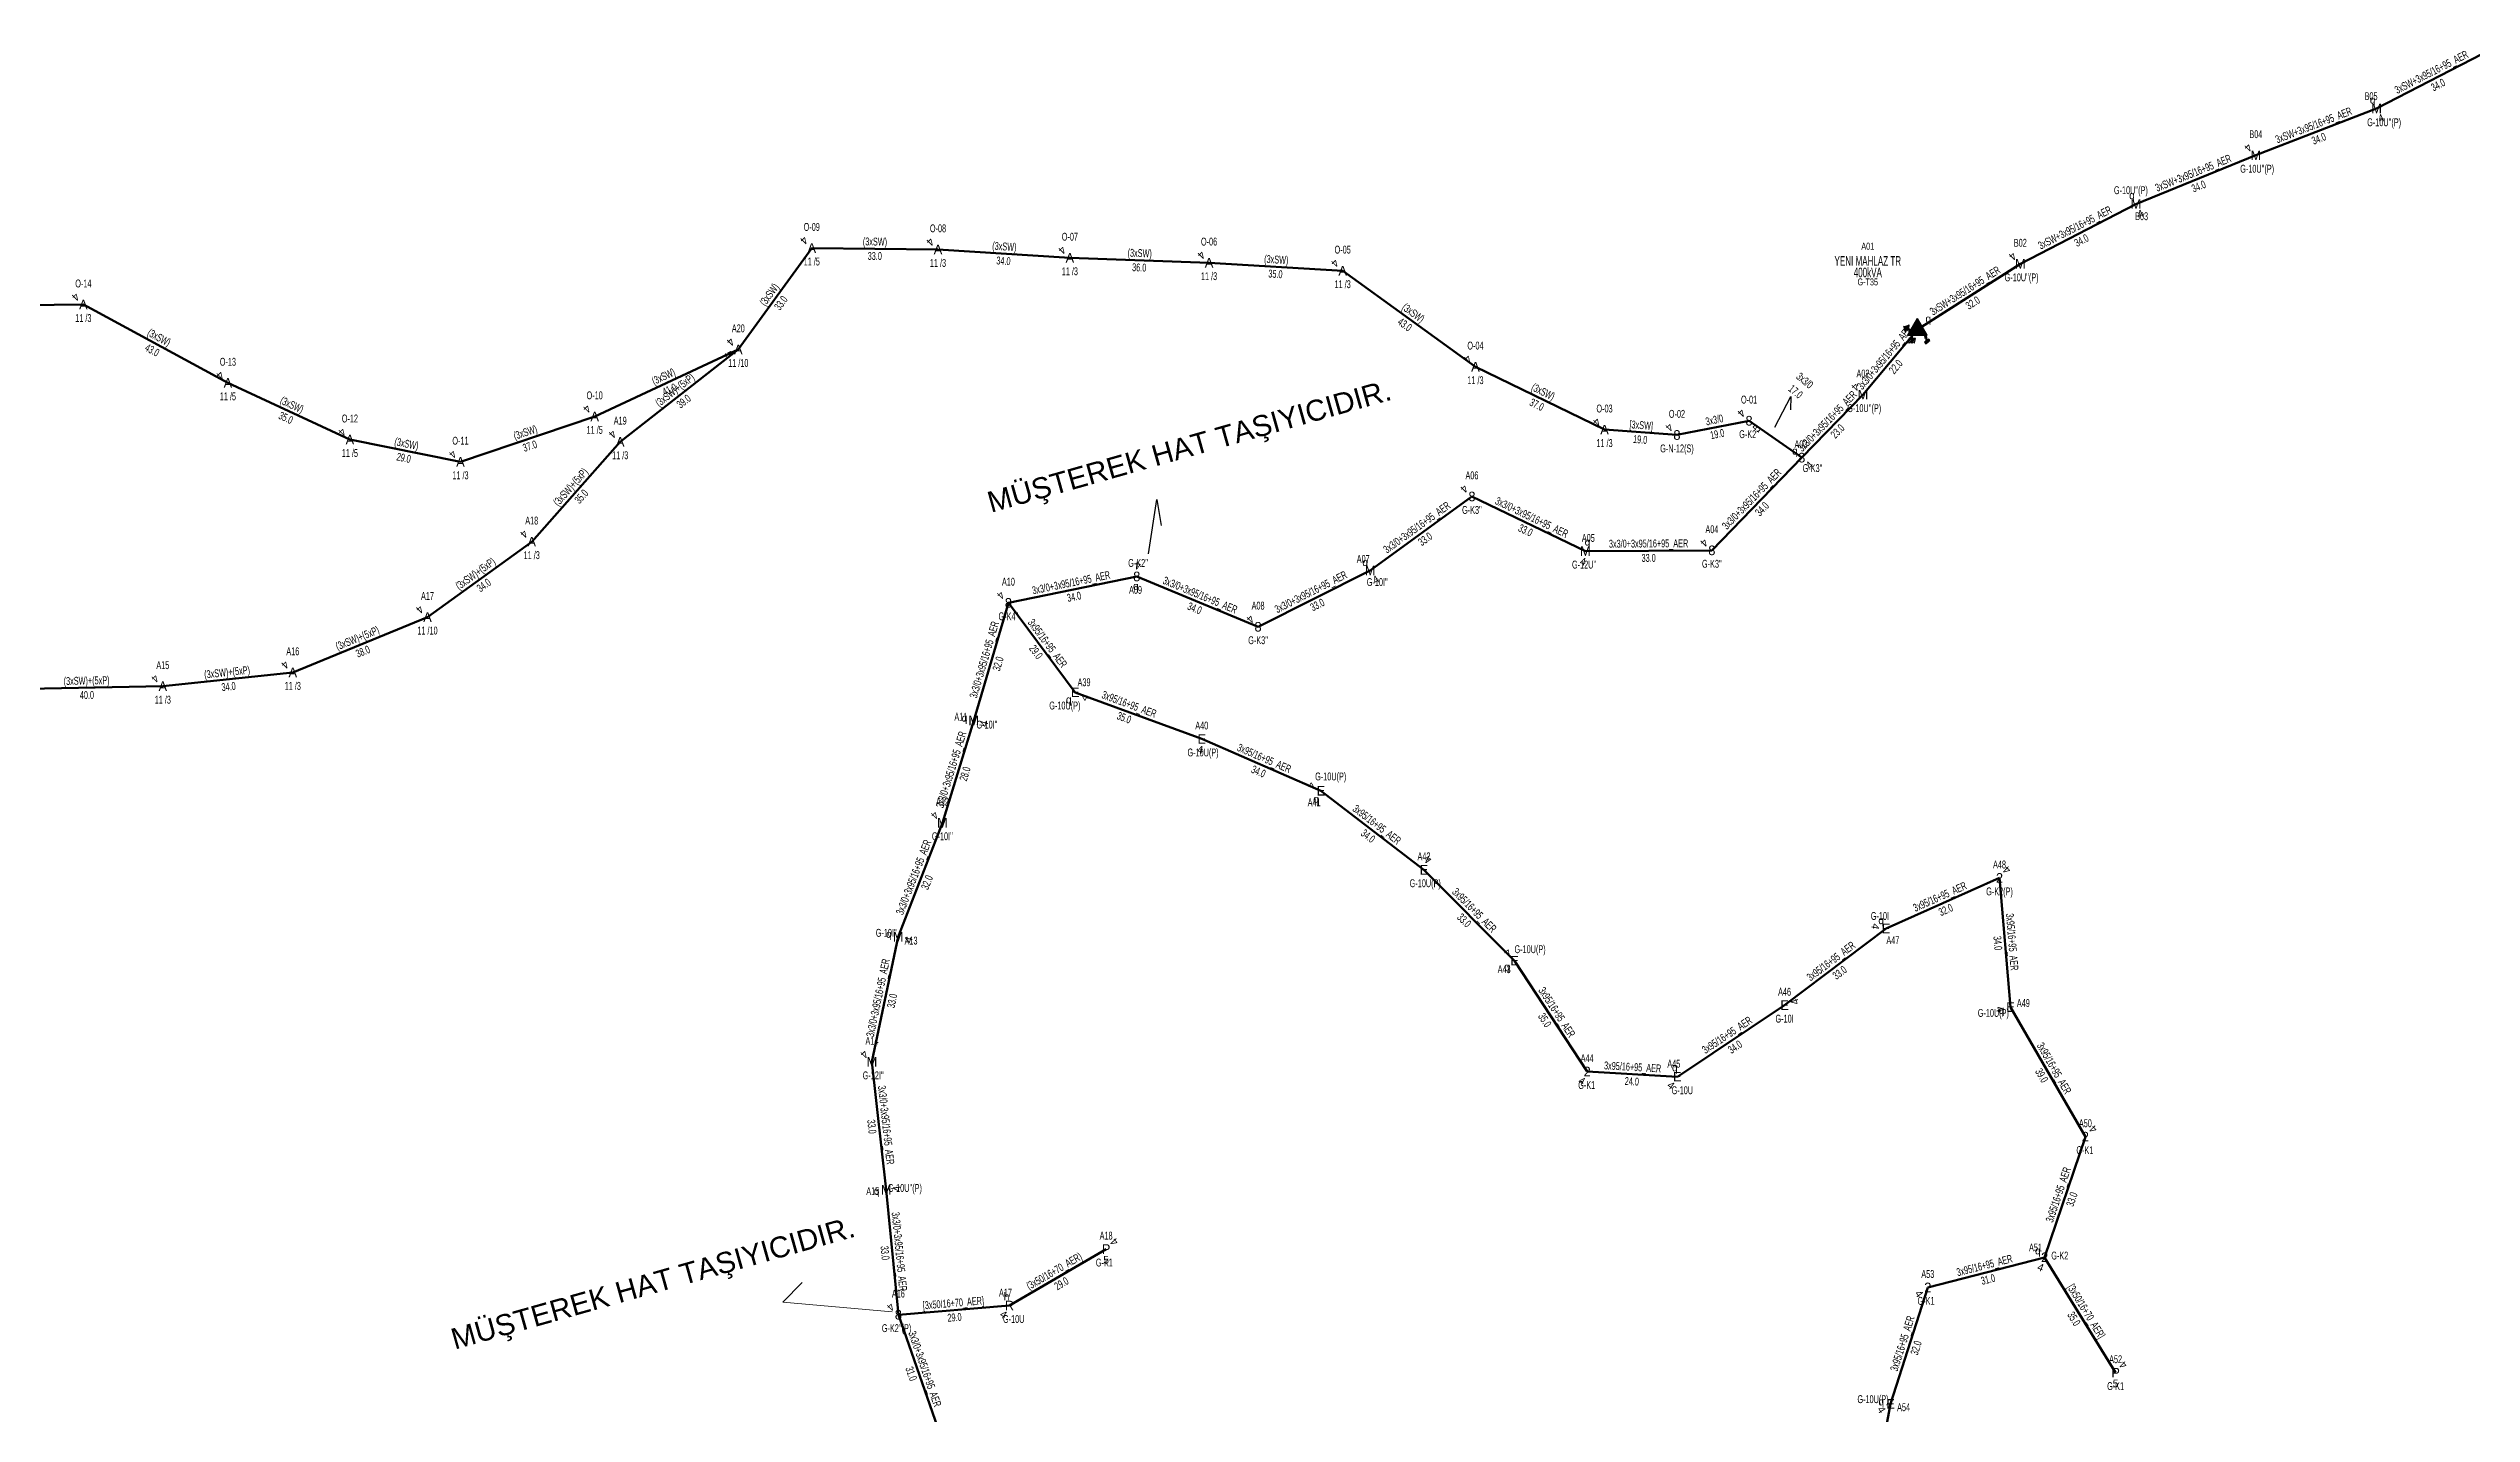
# Model space of a CAD drawing. Header units: millimetres. Extents: x 533588 to 538589, y 4082985 to 4086946.
# Drawn here: x 536682 to 537313, y 4085410 to 4085765 of the extents above; entities that cross this region are included whole.
import ezdxf
from ezdxf.enums import TextEntityAlignment as Align

# ---------------------------------------------------------------- set-up
doc = ezdxf.new("R2010")
doc.units = ezdxf.units.MM
for name, color, linetype, lineweight in [('DIREK_AG_MEVCUT', 120, 'Continuous', 25), ('DIREK_AG_YENI', 108, 'Continuous', 25), ('DIREK_ENH_MEVCUT', 6, 'Continuous', 25), ('DIREK_ENH_YENI', 6, 'Continuous', 25), ('DIREK_OG_MEVCUT', 16, 'Continuous', 25), ('DIREK_OG_YENI', 10, 'Continuous', 25), ('HAT_AG_HAVAI_BYSK', 3, 'Continuous', 50), ('HAT_AG_HAVAI_MEVCUT', 126, 'Continuous', 50), ('HAT_AG_HAVAI_YENI', 3, 'Continuous', 50), ('HAT_OG_HAVAI_BYSK', 1, 'Continuous', 70), ('HAT_OG_HAVAI_MEVCUT', 48, 'Continuous', 70), ('HAT_OG_HAVAI_YENI', 1, 'Continuous', 70), ('KULLANICI', 1, 'Continuous', 25), ('TRAFO_TADILAT_BYSK', 5, 'Continuous', 30), ('TRAFO_YENI', 5, 'Continuous', 30)]:
    doc.layers.add(name, color=color, linetype=linetype, lineweight=lineweight)
doc.styles.add('Direk', font='B_CAD')
doc.styles.get("Standard").update_dxf_attribs({"font": 'Arial'})

# ---------------------------------------------------------------- blocks, each defined once
blk = doc.blocks.new('YENI_DIREK')
h = blk.add_hatch(color=32)
h.paths.add_polyline_path([(-3.28, -0.5), (-3.07, -0.63), (-2.64, 0.1), (-1.87, -0.35), (-1.77, -0.17), (-2.54, 0.28), (-2.11, 1.01), (-2.33, 1.14)])
h.paths.add_polyline_path([(-3.42, -0.17), (-3.29, -0.25), (-2.57, 0.98), (-2.7, 1.06)])
h.paths.add_polyline_path([(-3.5, 0.29), (-3.37, 0.22), (-3.01, 0.82), (-3.14, 0.9)])
h.paths.add_polyline_path([(-3.41, 0.73), (-3.54, 0.81), (-3.62, 0.68), (-3.49, 0.61)])
h.paths.add_polyline_path([(-1.26, -1.44), (-1.46, -1.44), (-1.47, -2.34), (-2.22, -2.34), (-2.48, -3.47), (-2.38, -3.47), (-2.17, -2.54), (-1.87, -2.54), (-2.08, -3.47), (-1.98, -3.47), (-1.77, -2.54), (-1.47, -2.54), (-1.68, -3.48), (-1.58, -3.48), (-1.37, -2.54), (-1.07, -2.54), (-1.28, -3.48), (-1.18, -3.48), (-0.97, -2.54), (-0.67, -2.55), (-0.88, -3.48), (-0.78, -3.48), (-0.52, -2.35), (-1.27, -2.34)])
at = {"layer": 'TRAFO_YENI'}
for points in [[(2.31, -1.57), (2.08, -1.92), (2.04, -1.44), (1.9, -1.44), (1.98, -2.32), (2.21, -1.96), (2.27, -2.67), (2.06, -2.67), (2.36, -2.87), (2.36, -2.86), (2.6, -2.49), (2.41, -2.63)], [(2.31, -1.57), (2.08, -1.92), (2.04, -1.44), (1.9, -1.44), (1.98, -2.32), (2.21, -1.96), (2.27, -2.67), (2.06, -2.67), (2.36, -2.87), (1.94, -3.19), (2.16, -3.79), (2.22, -3.74), (2.04, -3.26), (2.22, -3.13), (2.4, -3.6), (2.46, -3.56), (2.28, -3.08), (2.46, -2.94), (2.64, -3.42), (2.69, -3.38), (2.51, -2.9), (2.69, -2.76), (2.87, -3.24), (2.93, -3.2), (2.75, -2.72), (2.93, -2.58), (3.11, -3.06), (3.17, -3.01), (2.95, -2.42), (2.36, -2.86), (2.6, -2.49), (2.41, -2.63)], [(2.93, -2.58), (3.11, -3.06), (3.17, -3.01), (2.95, -2.42), (2.36, -2.86), (2.6, -2.49), (2.41, -2.63), (2.31, -1.57), (2.08, -1.92), (2.04, -1.44), (1.9, -1.44), (1.98, -2.32), (2.21, -1.96), (2.27, -2.67), (2.06, -2.67), (2.36, -2.87), (1.94, -3.19), (2.16, -3.79), (2.22, -3.74), (2.04, -3.26), (2.22, -3.13), (2.4, -3.6), (2.46, -3.56), (2.28, -3.08), (2.46, -2.94), (2.64, -3.42), (2.69, -3.38), (2.51, -2.9), (2.69, -2.76), (2.87, -3.24), (2.93, -3.2), (2.75, -2.72)]]:
    blk.add_hatch(color=32, dxfattribs=at).paths.add_polyline_path(points)
at = {"layer": 'TRAFO_TADILAT_BYSK', "color": 32, "flags": 128}
for points in [[(-3.49, 0.61), (-3.41, 0.73), (-3.54, 0.81), (-3.62, 0.68), (-3.49, 0.61)], [(-3.37, 0.22), (-3.01, 0.82), (-3.14, 0.9), (-3.5, 0.29), (-3.37, 0.22)], [(-3.29, -0.25), (-2.57, 0.98), (-2.7, 1.06), (-3.42, -0.17), (-3.29, -0.25)], [(-1.77, -0.17), (-2.54, 0.28), (-2.11, 1.01), (-2.33, 1.14), (-3.28, -0.5), (-3.07, -0.63), (-2.64, 0.1), (-1.87, -0.35), (-1.77, -0.17)], [(-1.26, -1.44), (-1.46, -1.44), (-1.47, -2.34), (-2.22, -2.34), (-2.48, -3.47), (-2.38, -3.47), (-2.17, -2.54), (-1.87, -2.54), (-2.08, -3.47), (-1.98, -3.47), (-1.77, -2.54), (-1.47, -2.54), (-1.68, -3.48), (-1.58, -3.48), (-1.37, -2.54), (-1.07, -2.54), (-1.28, -3.48), (-1.18, -3.48), (-0.97, -2.54), (-0.67, -2.55), (-0.88, -3.48), (-0.78, -3.48), (-0.52, -2.35), (-1.27, -2.34), (-1.26, -1.44)]]:
    blk.add_lwpolyline(points, dxfattribs=at)
at = {"layer": 'TRAFO_YENI', "linetype": 'Continuous'}
for p, q in [((-2.5, -1.44), (0, 2.89)), ((2.5, -1.44), (0, 2.89)), ((-2.5, -1.44), (2.5, -1.44))]:
    blk.add_line(p, q, dxfattribs=at)
at = {"layer": 'TRAFO_YENI', "color": 32, "flags": 128}
blk.add_lwpolyline([(1.9, -1.44), (2.04, -1.44), (2.08, -1.92), (2.31, -1.57), (2.41, -2.63), (2.6, -2.49), (2.36, -2.86), (2.95, -2.42), (3.17, -3.01), (3.11, -3.06), (2.93, -2.58), (2.75, -2.72), (2.93, -3.2), (2.87, -3.24), (2.69, -2.76), (2.51, -2.9), (2.69, -3.38), (2.64, -3.42), (2.46, -2.94), (2.28, -3.08), (2.46, -3.56), (2.4, -3.6), (2.22, -3.13), (2.04, -3.26), (2.22, -3.74), (2.16, -3.79), (1.94, -3.19), (2.36, -2.87), (2.06, -2.67), (2.27, -2.67), (2.21, -1.96), (1.98, -2.32), (1.9, -1.44)], dxfattribs=at)
at = {"layer": 'TRAFO_YENI', "linetype": 'Continuous'}
for points in [[(-2.5, -1.44), (0, -1.44), (0, 2.89)], [(0, -1.44), (0, 2.89), (2.5, -1.44)]]:
    blk.add_solid(points, dxfattribs=at)

msp = doc.modelspace()

# ---------------------------------------------------------------- linework, layer by layer
at = {"layer": 'HAT_AG_HAVAI_BYSK'}
for p, q in [((537202.082, 4085450.378), (537220.554, 4085420.358)), ((536903.577, 4085435.445), (536932.516, 4085437.826))]:
    msp.add_line(p, q, dxfattribs=at)
at = {"layer": 'HAT_AG_HAVAI_MEVCUT'}
msp.add_line((536932.516, 4085437.826), (536957.678, 4085452.531), dxfattribs=at)
at = {"layer": 'HAT_AG_HAVAI_YENI'}
for p, q in [((536932.235, 4085620.748), (536949.618, 4085597.451)), ((536949.618, 4085597.451), (536982.583, 4085585.306)), ((537013.634, 4085571.836), (536982.583, 4085585.306)), ((537040.451, 4085551.258), (537013.634, 4085571.836)), ((537064.052, 4085527.596), (537040.451, 4085551.258)), ((537160.78, 4085535.96), (537190.328, 4085549.135)), ((537193.195, 4085515.523), (537190.328, 4085549.135)), ((537134.351, 4085516.009), (537160.78, 4085535.96)), ((537082.945, 4085498.728), (537064.052, 4085527.596)), ((537134.351, 4085516.009), (537106.435, 4085497.4)), ((537212.683, 4085481.784), (537193.195, 4085515.523)), ((537106.435, 4085497.4), (537082.945, 4085498.728)), ((537202.082, 4085450.378), (537212.683, 4085481.784)), ((537171.655, 4085442.55), (537202.082, 4085450.378)), ((537161.953, 4085412.216), (537171.655, 4085442.55)), ((537155.901, 4085380.026), (537161.953, 4085412.216))]:
    msp.add_line(p, q, dxfattribs=at)
at = {"layer": 'HAT_OG_HAVAI_BYSK'}
msp.add_line((537087.466617, 4085665.832924), (537106.329, 4085664.444), dxfattribs=at)
at = {"layer": 'HAT_OG_HAVAI_MEVCUT'}
for p, q in [((536881.026441, 4085713.100816), (536861.897344, 4085686.701792)), ((536913.897815, 4085712.736335), (536881.026441, 4085713.100816)), ((536948.238841, 4085710.555953), (536913.897815, 4085712.736335)), ((536984.487702, 4085709.284063), (536948.238841, 4085710.555953)), ((537019.282974, 4085707.194529), (536984.487702, 4085709.284063)), ((537053.856589, 4085682.213843), (537019.282974, 4085707.194529)), ((536691.34379, 4085698.382781), (536653.459962, 4085698.016861)), ((536728.981558, 4085677.99824), (536691.34379, 4085698.382781)), ((536861.897344, 4085686.701792), (536824.496213, 4085669.267911)), ((536831.144432, 4085662.667846), (536861.897344, 4085686.701792)), ((537087.466617, 4085665.832924), (537053.856589, 4085682.213843)), ((536760.751549, 4085663.235233), (536728.981558, 4085677.99824)), ((536789.541137, 4085657.447388), (536760.751549, 4085663.235233)), ((536824.496213, 4085669.267911), (536789.541137, 4085657.447388)), ((536808.102216, 4085636.668383), (536831.144432, 4085662.667846)), ((536780.954965, 4085617.031743), (536808.102216, 4085636.668383)), ((536745.883838, 4085602.632772), (536780.954965, 4085617.031743)), ((536712.03144, 4085599.033456), (536745.883838, 4085602.632772)), ((536672.428202, 4085598.236521), (536712.03144, 4085599.033456))]:
    msp.add_line(p, q, dxfattribs=at)
at = {"layer": 'HAT_OG_HAVAI_YENI'}
for p, q in [((537288.52, 4085749.451), (537318.788, 4085765.053)), ((537257.082, 4085737.246), (537288.52, 4085749.451)), ((537225.863, 4085724.567), (537257.082, 4085737.246)), ((537195.749, 4085708.97), (537225.863, 4085724.567)), ((537195.749, 4085708.97), (537168.954, 4085691.89)), ((537154.763, 4085674.935), (537168.954, 4085691.89)), ((537138.823, 4085658.549), (537154.763, 4085674.935)), ((537125.112882, 4085668.156233), (537106.329, 4085664.444)), ((537138.823, 4085658.549), (537125.112882, 4085668.156233)), ((537138.823, 4085658.549), (537115.424, 4085634.414)), ((537052.944, 4085648.439), (537026.445, 4085629.189)), ((537082.484, 4085634.229), (537052.944, 4085648.439)), ((537115.424, 4085634.414), (537082.484, 4085634.229)), ((536965.662, 4085627.613), (536932.235, 4085620.748)), ((536997.251, 4085614.521), (536965.662, 4085627.613)), ((537026.445, 4085629.189), (536997.251, 4085614.521)), ((536932.235, 4085620.748), (536923.205, 4085590.086)), ((536923.205, 4085590.086), (536915.045, 4085563.492)), ((536915.045, 4085563.492), (536903.524, 4085533.832)), ((536903.524, 4085533.832), (536896.688, 4085501.247)), ((536896.688, 4085501.247), (536900.391, 4085467.967)), ((536900.391, 4085467.967), (536903.577, 4085435.445)), ((536903.577, 4085435.445), (536913.871, 4085405.973))]:
    msp.add_line(p, q, dxfattribs=at)
at = {"layer": 'KULLANICI'}
for p, q in [((537131.796552, 4085666.506041), (537136.01583, 4085674.431441)), ((537136.01583, 4085674.431441), (537135.901795, 4085671.010405)), ((536968.74685, 4085633.511148), (536970.896401, 4085647.668536)), ((536970.896401, 4085647.668536), (536972.008238, 4085640.849271))]:
    msp.add_line(p, q, dxfattribs=at)
at = {"layer": 'KULLANICI', "linetype": 'Continuous', "lineweight": 20}
for p, q in [((536873.454374, 4085438.665157), (536878.500961, 4085443.855932)), ((536902.003639, 4085436.213957), (536873.454374, 4085438.665157))]:
    msp.add_line(p, q, dxfattribs=at)

# ---------------------------------------------------------------- block references
at = {"layer": 'TRAFO_YENI'}
msp.add_blockref('YENI_DIREK', (537168.954, 4085691.89), dxfattribs=at)

# ---------------------------------------------------------------- texts
at = {"layer": 'DIREK_AG_MEVCUT', "width": 0.53}
for s, p in [('A18', (536957.678, 4085456.031)), ('G-K1', (536957.214029, 4085449.031)), ('A17', (536931.463328, 4085441.163946)), ('G-10U', (536933.622859, 4085434.316234)), ('A52', (537220.554, 4085423.858)), ('G-K1', (537220.554, 4085416.858))]:
    msp.add_text(s, height=2.05, dxfattribs=at).set_placement(p, align=Align.MIDDLE_CENTER)
at = {"layer": 'DIREK_AG_MEVCUT', "color": 32, "style": 'Direk'}
for s, rotation, p in [('4', 491.224358, (536959.783977, 4085454.376226)), ('5', 360.000003, (536957.678, 4085449.731)), ('4', 326.103486, (536930.954455, 4085435.501871)), ('4', 495.000001, (537222.533899, 4085422.337899)), ('5', 360.000003, (537220.554, 4085417.558))]:
    msp.add_text(s, height=2, rotation=rotation, dxfattribs=at).set_placement(p, align=Align.MIDDLE_CENTER)
at = {"layer": 'DIREK_AG_MEVCUT', "style": 'Direk'}
for s, p in [('P', (536957.678, 4085452.531)), ('R', (536932.516, 4085437.826)), ('P', (537220.554, 4085420.358))]:
    msp.add_text(s, height=2.5, dxfattribs=at).set_placement(p, align=Align.MIDDLE_CENTER)
at = {"layer": 'DIREK_AG_MEVCUT', "color": 40, "style": 'Direk'}
msp.add_text('h', height=2, dxfattribs=at).set_placement((536931.764109, 4085440.210253), align=Align.MIDDLE_CENTER)
at = {"layer": 'DIREK_AG_YENI', "width": 0.53}
for s, p in [('A39', (536951.932906, 4085600.076111)), ('G-10U(P)', (536946.932459, 4085594.023191)), ('A40', (536982.583, 4085588.806)), ('G-10U(P)', (536982.92021, 4085581.806)), ('G-10U(P)', (537016.162533, 4085575.559736)), ('A41', (537011.858894, 4085568.819545)), ('A42', (537040.451, 4085554.758)), ('A48', (537190.328, 4085552.635)), ('G-10U(P)', (537040.78821, 4085547.758)), ('G-K2(P)', (537190.328, 4085545.635)), ('G-10I', (537159.183665, 4085539.237244)), ('G-10U(P)', (537068.082253, 4085530.593408)), ('A47', (537162.558501, 4085532.945546)), ('A43', (537061.334453, 4085525.39034)), ('A46', (537134.351, 4085519.509)), ('G-10I', (537134.351, 4085512.509)), ('G-10U(P)', (537188.720453, 4085514.011089)), ('A49', (537196.534049, 4085516.572168)), ('A44', (537082.945, 4085502.228)), ('A45', (537105.515766, 4085500.77713)), ('G-K1', (537082.818239, 4085495.228)), ('G-10U', (537107.732863, 4085493.870703)), ('A50', (537212.683, 4085485.284)), ('G-K1', (537212.556239, 4085478.284)), ('A51', (537199.700022, 4085452.942406)), ('G-K2', (537206.025717, 4085450.840105)), ('A53', (537171.655, 4085446.05)), ('G-K1', (537171.191029, 4085439.05)), ('G-10U(P)', (537157.376178, 4085413.45868)), ('A54', (537165.346184, 4085411.357918))]:
    msp.add_text(s, height=2.05, dxfattribs=at).set_placement(p, align=Align.MIDDLE_CENTER)
at = {"layer": 'DIREK_AG_YENI', "color": 4, "style": 'Direk'}
for p in [(536947.964495, 4085595.575921), (537012.366067, 4085569.681389), (537159.509642, 4085538.113181), (537062.110895, 4085526.020528), (537190.809965, 4085514.773594), (537105.778404, 4085499.812236), (537200.314233, 4085452.145767), (537159.529297, 4085412.828916)]:
    msp.add_text('q', height=2, dxfattribs=at).set_placement(p, align=Align.MIDDLE_CENTER)
at = {"layer": 'DIREK_AG_YENI', "style": 'Direk'}
for s, p in [('E', (536949.618, 4085597.451)), ('E', (536982.583, 4085585.306)), ('E', (537013.634, 4085571.836)), ('E', (537040.451, 4085551.258)), ('2', (537190.328, 4085549.135)), ('E', (537160.78, 4085535.96)), ('E', (537064.052, 4085527.596)), ('E', (537134.351, 4085516.009)), ('E', (537193.195, 4085515.523)), ('2', (537082.945, 4085498.728)), ('E', (537106.435, 4085497.4)), ('2', (537212.683, 4085481.784)), ('2', (537202.082, 4085450.378)), ('2', (537171.655, 4085442.55)), ('E', (537161.953, 4085412.216))]:
    msp.add_text(s, height=2.5, dxfattribs=at).set_placement(p, align=Align.MIDDLE_CENTER)
at = {"layer": 'DIREK_AG_YENI', "color": 32, "style": 'Direk'}
for rotation, p in [(420.849189, (536952.063354, 4085596.087092)), (352.639385, (536982.224281, 4085582.529074)), (241.18548, (537011.180683, 4085573.185532)), (517.463027, (537041.524183, 4085553.844171)), (497.437678, (537192.221897, 4085551.197318)), (258.794519, (537158.033378, 4085536.504119)), (220.782618, (537062.223065, 4085529.716141)), (468.524405, (537137.005928, 4085516.898584)), (281.159344, (537190.44794, 4085514.981093)), (330.564505, (537081.568959, 4085496.289453)), (323.477366, (537104.768607, 4085495.149859)), (493.9629, (537214.69841, 4085483.727739)), (338.016317, (537201.033841, 4085447.781587)), (306.131846, (537169.393546, 4085440.898993)), (302.580265, (537159.593614, 4085410.708254))]:
    msp.add_text('4', height=2, rotation=rotation, dxfattribs=at).set_placement(p, align=Align.MIDDLE_CENTER)
at = {"layer": 'DIREK_ENH_MEVCUT', "color": 32, "style": 'Direk'}
for s, rotation, p in [('4', 225.000001, (536879.046542, 4085715.080715)), ('4', 225.000001, (536911.917916, 4085714.716234)), ('4', 225.000001, (536946.258942, 4085712.535851)), ('4', 225.000001, (536982.507802, 4085711.263962)), ('4', 225.000001, (537017.303075, 4085709.174428)), ('4', 225.000001, (536689.363891, 4085700.36268)), ('4', 225.000001, (536859.917445, 4085688.681691)), ('5', 297.036198, (536859.403329, 4085685.429043)), ('4', 225.000001, (537051.87669, 4085684.193742)), ('4', 225.000001, (536727.001659, 4085679.978139)), ('4', 225.000001, (536822.516314, 4085671.24781)), ('4', 225.000001, (536758.77165, 4085665.215132)), ('4', 225.000001, (537085.486718, 4085667.812823)), ('4', 225.000001, (536787.561238, 4085659.427287))]:
    msp.add_text(s, height=2, rotation=rotation, dxfattribs=at).set_placement(p, align=Align.MIDDLE_CENTER)
at = {"layer": 'DIREK_ENH_MEVCUT', "width": 0.53}
for s, p in [('O-09', (536881.026441, 4085718.600816)), ('O-08', (536913.897815, 4085718.236335)), ('O-07', (536948.238841, 4085716.055953)), ('O-06', (536984.487702, 4085714.784063)), ('O-05', (537019.282974, 4085712.694529)), ('11 /5', (536881.026441, 4085709.600816)), ('11 /3', (536913.897815, 4085709.236335)), ('11 /3', (536948.238841, 4085707.055953)), ('O-14', (536691.34379, 4085703.882781)), ('11 /3', (536984.487702, 4085705.784063)), ('11 /3', (537019.282974, 4085703.694529)), ('11 /3', (536691.34379, 4085694.882781)), ('A20', (536861.897344, 4085692.201792)), ('O-04', (537053.856589, 4085687.713843)), ('O-13', (536728.981558, 4085683.49824)), ('11 /10', (536861.897344, 4085683.201792)), ('11 /5', (536728.981558, 4085674.49824)), ('O-10', (536824.496213, 4085674.767911)), ('11 /3', (537053.856589, 4085678.713843)), ('O-12', (536760.751549, 4085668.735233)), ('O-03', (537087.466617, 4085671.332924)), ('O-11', (536789.541137, 4085662.947388)), ('11 /5', (536824.496213, 4085665.767911)), ('11 /3', (537087.466617, 4085662.332924)), ('11 /5', (536760.751549, 4085659.735233)), ('11 /3', (536789.541137, 4085653.947388))]:
    msp.add_text(s, height=2.05, dxfattribs=at).set_placement(p, align=Align.MIDDLE_CENTER)
at = {"layer": 'DIREK_ENH_MEVCUT', "style": 'Direk'}
for p in [(536881.026441, 4085713.100816), (536913.897815, 4085712.736335), (536948.238841, 4085710.555953), (536984.487702, 4085709.284063), (537019.282974, 4085707.194529), (536691.34379, 4085698.382781), (536861.897344, 4085686.701792), (537053.856589, 4085682.213843), (536728.981558, 4085677.99824), (536824.496213, 4085669.267911), (536760.751549, 4085663.235233), (537087.466617, 4085665.832924), (536789.541137, 4085657.447388)]:
    msp.add_text('A', height=2.5, dxfattribs=at).set_placement(p, align=Align.MIDDLE_CENTER)
at = {"layer": 'DIREK_ENH_YENI', "width": 0.53}
for s, p in [('O-02', (537106.329, 4085669.944)), ('G-N-12(S)', (537106.329, 4085660.944))]:
    msp.add_text(s, height=2.05, dxfattribs=at).set_placement(p, align=Align.MIDDLE_CENTER)
at = {"layer": 'DIREK_ENH_YENI', "color": 32, "style": 'Direk'}
msp.add_text('4', height=2, rotation=225.000001, dxfattribs=at).set_placement((537104.349101, 4085666.423899), align=Align.MIDDLE_CENTER)
at = {"layer": 'DIREK_ENH_YENI', "style": 'Direk'}
msp.add_text('8', height=2.5, dxfattribs=at).set_placement((537106.329, 4085664.444), align=Align.MIDDLE_CENTER)
at = {"layer": 'DIREK_OG_MEVCUT', "color": 32, "style": 'Direk'}
for p in [(536829.164533, 4085664.647745), (536806.122317, 4085638.648282), (536778.975066, 4085619.011641), (536710.051541, 4085601.013355), (536743.903939, 4085604.612671)]:
    msp.add_text('4', height=2, rotation=225.000001, dxfattribs=at).set_placement(p, align=Align.MIDDLE_CENTER)
at = {"layer": 'DIREK_OG_MEVCUT', "width": 0.53}
for s, p in [('A19', (536831.144432, 4085668.167846)), ('11 /3', (536831.144432, 4085659.167846)), ('A18', (536808.102216, 4085642.168383)), ('11 /3', (536808.102216, 4085633.168383)), ('A17', (536780.954965, 4085622.531743)), ('11 /10', (536780.954965, 4085613.531743)), ('A16', (536745.883838, 4085608.132772)), ('A15', (536712.03144, 4085604.533456)), ('11 /3', (536745.883838, 4085599.132772)), ('11 /3', (536712.03144, 4085595.533456))]:
    msp.add_text(s, height=2.05, dxfattribs=at).set_placement(p, align=Align.MIDDLE_CENTER)
at = {"layer": 'DIREK_OG_MEVCUT', "style": 'Direk'}
for p in [(536831.144432, 4085662.667846), (536808.102216, 4085636.668383), (536780.954965, 4085617.031743), (536712.03144, 4085599.033456), (536745.883838, 4085602.632772)]:
    msp.add_text('A', height=2.5, dxfattribs=at).set_placement(p, align=Align.MIDDLE_CENTER)
at = {"layer": 'DIREK_OG_YENI', "width": 0.53}
for s, p in [('B05', (537287.082827, 4085752.642322)), ("G-10U''(P)", (537290.481437, 4085745.844313)), ('B04', (537257.082, 4085742.746)), ("G-10U''(P)", (537257.41921, 4085733.746)), ("G-10U''(P)", (537224.541022, 4085728.167402)), ('B03', (537227.327857, 4085721.388291)), ('B02', (537195.749, 4085714.47)), ("G-10U''(P)", (537196.08621, 4085705.47)), ('A02', (537154.763, 4085680.435)), ('O-01', (537125.112882, 4085673.656233)), ("G-10U''(P)", (537155.10021, 4085671.435)), ("G-K2''", (537125.112882, 4085664.656233)), ('A03', (537138.628876, 4085662.043612)), ("G-K3''", (537141.636014, 4085655.817164)), ('A06', (537052.944, 4085653.939)), ("G-K3''", (537052.944, 4085644.939)), ('A05', (537083.252539, 4085637.643579)), ('A04', (537115.424, 4085639.914)), ("G-K2''", (536965.999221, 4085631.145145)), ('A07', (537024.624379, 4085632.178204)), ("G-12U''", (537082.1548, 4085630.704983)), ("G-K3''", (537115.424, 4085630.914)), ('A10', (536932.235, 4085626.248)), ('A09', (536965.329361, 4085624.128843)), ("G-10I''", (537028.290446, 4085626.159038)), ('A08', (536997.251, 4085620.021)), ("G-K4''", (536932.235, 4085617.248)), ("G-K3''", (536997.251, 4085611.021)), ('A11', (536919.853218, 4085591.093748)), ("G-10I''", (536926.640921, 4085589.052954)), ('A12', (536915.045, 4085568.992)), ("G-10I''", (536915.045, 4085559.992)), ("G-10I''", (536900.421689, 4085534.853309)), ('A13', (536906.87921, 4085532.835726)), ('A14', (536896.688, 4085506.747)), ("G-12I''", (536897.02521, 4085497.747)), ('A15', (536896.909991, 4085467.602886)), ("G-10U''(P)", (536905.306607, 4085468.445901)), ('A16', (536903.577, 4085440.945)), ("G-K2''(P)", (536903.113029, 4085431.945))]:
    msp.add_text(s, height=2.05, dxfattribs=at).set_placement(p, align=Align.MIDDLE_CENTER)
at = {"layer": 'DIREK_OG_YENI', "color": 4, "style": 'Direk'}
for p in [(537287.493448, 4085751.730516), (537224.816673, 4085726.837507), (537137.055233, 4085660.316767), (537025.144556, 4085631.324145), (537083.032956, 4085636.667985), (536965.4244, 4085625.124316), (536920.81087, 4085590.80582), (536901.127421, 4085534.543625), (536897.904565, 4085467.706919)]:
    msp.add_text('q', height=2, dxfattribs=at).set_placement(p, align=Align.MIDDLE_CENTER)
at = {"layer": 'DIREK_OG_YENI', "style": 'Direk'}
for s, p in [('M', (537288.52, 4085749.451)), ('M', (537257.082, 4085737.246)), ('M', (537225.863, 4085724.567)), ('M', (537195.749, 4085708.97)), ('M', (537154.763, 4085674.935)), ('8', (537125.112882, 4085668.156233)), ('8', (537138.823, 4085658.549)), ('8', (537052.944, 4085648.439)), ('M', (537082.484, 4085634.229)), ('8', (537115.424, 4085634.414)), ('8', (536965.662, 4085627.613)), ('M', (537026.445, 4085629.189)), ('8', (536932.235, 4085620.748)), ('8', (536997.251, 4085614.521)), ('M', (536923.205, 4085590.086)), ('M', (536915.045, 4085563.492)), ('M', (536903.524, 4085533.832)), ('M', (536896.688, 4085501.247)), ('M', (536900.391, 4085467.967)), ('8', (536903.577, 4085435.445))]:
    msp.add_text(s, height=2.5, dxfattribs=at).set_placement(p, align=Align.MIDDLE_CENTER)
at = {"layer": 'DIREK_OG_YENI', "color": 32, "style": 'Direk'}
for s, rotation, p in [('4', 384.243836, (537289.669738, 4085746.897943)), ('4', 225.000001, (537255.102101, 4085739.225899)), ('4', 384.741855, (537227.034886, 4085722.024032)), ('4', 225.000001, (537193.769101, 4085710.949899)), ('4', 225.000001, (537152.783101, 4085676.914899)), ('4', 225.000001, (537123.132983, 4085670.136132)), ('5', 405.000001, (537127.092781, 4085666.176334)), ('4', 405.838767, (537140.83167, 4085656.598296)), ('4', 225.000001, (537050.964101, 4085650.418899)), ('4', 174.546389, (536965.928111, 4085630.400326)), ('4', 347.315482, (537081.869169, 4085631.497337)), ('4', 225.000001, (537113.444101, 4085636.393899)), ('4', 391.344159, (537027.901497, 4085626.797637)), ('4', 225.000001, (536930.255101, 4085622.727899)), ('4', 225.000001, (536995.271101, 4085616.500899)), ('4', 433.266046, (536925.886426, 4085589.279801)), ('4', 225.000001, (536913.065101, 4085565.471899)), ('4', 433.462082, (536906.208168, 4085533.03498)), ('4', 225.000001, (536894.708101, 4085503.226899)), ('4', 95.97143, (536903.175807, 4085468.258291)), ('4', 225.000001, (536901.597101, 4085437.424899))]:
    msp.add_text(s, height=2, rotation=rotation, dxfattribs=at).set_placement(p, align=Align.MIDDLE_CENTER)
at = {"layer": 'HAT_AG_HAVAI_BYSK', "lineweight": 30, "width": 0.53}
for rotation, p in [(301.605076, (537212.042077, 4085435.813229, 268601.041105)), (364.703432, (536917.976568, 4085437.482154))]:
    msp.add_text('[3x50/16+70_AER]', height=2.05, rotation=rotation, dxfattribs=at).set_placement(p, align=Align.CENTER)
for s, rotation, p in [('29.0', 364.703432, (536918.115965, 4085435.787879)), ('35.0', 301.605076, (537210.59422, 4085434.922325, 268601.041105))]:
    msp.add_text(s, height=2.05, rotation=rotation, dxfattribs=at).set_placement(p, align=Align.TOP_CENTER)
at = {"layer": 'HAT_AG_HAVAI_MEVCUT', "lineweight": 30, "width": 0.53}
msp.add_text('(3x50/16+70_AER)', height=2.05, rotation=390.303507, dxfattribs=at).set_placement((536944.668217, 4085445.912306), align=Align.CENTER)
msp.add_text('29.0', height=2.05, rotation=390.303507, dxfattribs=at).set_placement((536945.526004, 4085444.444586), align=Align.TOP_CENTER)
at = {"layer": 'HAT_AG_HAVAI_YENI', "lineweight": 30, "width": 0.53}
for rotation, p in [(306.72837, (536941.607758, 4085609.607819, 268474.809)), (339.519246, (536963.32709, 4085593.40546)), (336.548758, (536998.446917, 4085579.35076)), (322.499819, (537027.560008, 4085562.221572)), (314.925734, (537052.853384, 4085540.027603)), (384.031829, (537175.207806, 4085543.324259)), (274.875165, (537192.608086, 4085532.401492)), (397.048634, (537147.053444, 4085526.663255)), (303.202355, (537074.209554, 4085513.627511)), (393.688801, (537119.921685, 4085507.41183)), (356.76454, (537094.738034, 4085498.912472)), (300.011502, (537203.674836, 4085499.078605)), (71.348581, (537206.577233, 4085466.352574)), (14.427063, (537186.656686, 4085447.286908)), (72.265073, (537165.994467, 4085427.641609))]:
    msp.add_text('3x95/16+95_AER', height=2.05, rotation=rotation, dxfattribs=at).set_placement(p, align=Align.CENTER)
for s, rotation, p in [('29.0', 306.72837, (536940.245242, 4085608.591181, 268474.809)), ('35.0', 339.519246, (536962.732273, 4085591.812918)), ('34.0', 336.548758, (536997.770371, 4085577.791182)), ('34.0', 322.499819, (537026.525109, 4085560.872875)), ('33.0', 314.925734, (537051.649746, 4085538.82708)), ('32.0', 384.031829, (537175.900121, 4085541.771617)), ('34.0', 274.875165, (537190.914237, 4085532.257017)), ('33.0', 397.048634, (537148.077682, 4085525.306443)), ('35.0', 303.202355, (537072.787093, 4085512.696595)), ('34.0', 393.688801, (537120.864644, 4085505.997324)), ('39.0', 300.011502, (537202.202763, 4085498.22831)), ('24.0', 356.76454, (537094.642087, 4085497.215182)), ('33.0', 71.348581, (537208.187952, 4085465.808898)), ('31.0', 14.427063, (537187.080236, 4085445.640517)), ('32.0', 72.265073, (537167.613676, 4085427.123765))]:
    msp.add_text(s, height=2.05, rotation=rotation, dxfattribs=at).set_placement(p, align=Align.TOP_CENTER)
at = {"layer": 'HAT_OG_HAVAI_BYSK', "lineweight": 30, "width": 0.53}
msp.add_text('[3xSW]', height=2.05, rotation=355.789817, dxfattribs=at).set_placement((537096.960156, 4085665.986365), align=Align.CENTER)
msp.add_text('19.0', height=2.05, rotation=355.789817, dxfattribs=at).set_placement((537096.83535, 4085664.290953), align=Align.TOP_CENTER)
at = {"layer": 'HAT_OG_HAVAI_MEVCUT', "lineweight": 30, "width": 0.53}
for s, rotation, p in [('(3xSW)', 359.364725, (536897.471552, 4085713.768523, 268440.513221)), ('(3xSW)', 356.367049, (536931.122188, 4085712.494436, 268456.948907)), ('(3xSW)', 357.990446, (536966.393077, 4085710.769485, 268474.11942)), ('(3xSW)', 356.563388, (537001.93629, 4085709.087768, 268492.243851)), ('(3xSW)', 414.072394, (536870.773597, 4085700.400052, 268430.948672)), ('(3xSW)', 324.150529, (537037.067591, 4085695.393161, 268509.641487)), ('(3xSW)', 331.560111, (536710.567475, 4085688.93793, 268345.671895)), ('(3xSW)', 384.991754, (536842.837664, 4085678.755265, 268412.248106)), ('(3xSW)+(5xP)', 38.008257, (536845.997479, 4085675.354553)), ('(3xSW)', 334.016234, (537071.034002, 4085674.787464, 268526.928295)), ('(3xSW)', 335.07646, (536745.224751, 4085671.387576, 268364.490779)), ('(3xSW)', 348.63281, (536775.313875, 4085661.174637, 268380.375775)), ('(3xSW)', 378.683648, (536806.746384, 4085664.162856, 268394.770568)), ('(3xSW)+(5xP)', 48.450797, (536818.987196, 4085650.231888)), ('(3xSW)+(5xP)', 35.879648, (536794.030419, 4085627.538775)), ('(3xSW)+(5xP)', 22.321328, (536763.096571, 4085610.618565)), ('(3xSW)+(5xP)', 1.152806, (536692.21272, 4085599.484817)), ('(3xSW)+(5xP)', 6.069104, (536728.86777, 4085601.67835))]:
    msp.add_text(s, height=2.05, rotation=rotation, dxfattribs=at).set_placement(p, align=Align.CENTER)
for s, rotation, p in [('33.0', 359.364725, (536897.452704, 4085712.068628, 268440.513221)), ('34.0', 356.367049, (536931.014468, 4085710.797852, 268456.948907)), ('36.0', 357.990446, (536966.333465, 4085709.07053, 268474.11942)), ('35.0', 356.563388, (537001.834385, 4085707.390825, 268492.243851)), ('33.0', 414.072394, (536872.150188, 4085699.402556, 268430.948672)), ('43.0', 324.150529, (537036.071972, 4085694.015212, 268509.641487)), ('43.0', 331.560111, (536709.757873, 4085687.443091, 268345.671895)), ('41.0', 384.991754, (536843.555893, 4085677.214438, 268412.248106)), ('35.0', 335.07646, (536744.508356, 4085669.845896, 268364.490779)), ('39.0', 38.008257, (536847.044297, 4085674.015085)), ('37.0', 334.016234, (537070.289204, 4085673.259303, 268526.928295)), ('29.0', 348.63281, (536774.978812, 4085659.507984, 268380.375775)), ('37.0', 378.683648, (536807.290966, 4085662.552443, 268394.770568)), ('35.0', 48.450797, (536820.259452, 4085649.104341)), ('34.0', 35.879648, (536795.026762, 4085626.16135)), ('38.0', 22.321328, (536763.742232, 4085609.045949)), ('34.0', 6.069104, (536729.047507, 4085599.987878)), ('40.0', 1.152806, (536692.246922, 4085597.785161))]:
    msp.add_text(s, height=2.05, rotation=rotation, dxfattribs=at).set_placement(p, align=Align.TOP_CENTER)
at = {"layer": 'HAT_OG_HAVAI_YENI', "lineweight": 30, "width": 0.53}
for s, rotation, p in [('3xSW+3x95/16+95_AER', 27.269435, (537303.264511, 4085758.007637)), ('3xSW+3x95/16+95_AER', 21.218237, (537272.493449, 4085744.140783)), ('3xSW+3x95/16+95_AER', 22.102194, (537241.152452, 4085731.694007)), ('3xSW+3x95/16+95_AER', 27.381516, (537210.414744, 4085717.523508)), ('3xSW+3x95/16+95_AER', 32.515135, (537181.894484, 4085701.146849)), ('3x3/0+3x95/16+95_AER', 50.070894, (537161.206635, 4085683.958187)), ('3x3/0', 320.560114, (537138.97282, 4085677.828758, 268563.283126)), ('3x3/0', 11.68847, (537116.275369, 4085667.370123)), ('3x3/0+3x95/16+95_AER', 45.791036, (537146.183548, 4085667.33465)), ('3x3/0+3x95/16+95_AER', 405.887459, (537126.51302, 4085647.072765)), ('3x3/0+3x95/16+95_AER', 395.794274, (537039.18753, 4085639.568217)), ('3x3/0+3x95/16+95_AER', 334.310782, (537068.082215, 4085642.100389)), ('3x3/0+3x95/16+95_AER', 360.320182, (537098.949134, 4085635.171455)), ('3x3/0+3x95/16+95_AER', 371.605161, (536948.777875, 4085625.013183)), ('3x3/0+3x95/16+95_AER', 337.487616, (536981.781984, 4085621.851989)), ('3x3/0+3x95/16+95_AER', 386.894044, (537011.453738, 4085622.677443)), ('3x3/0+3x95/16+95_AER', 433.59043, (536926.904946, 4085605.656992)), ('3x3/0+3x95/16+95_AER', 432.941663, (536918.312574, 4085577.037895)), ('3x3/0+3x95/16+95_AER', 428.771572, (536908.492149, 4085548.969449)), ('3x3/0+3x95/16+95_AER', 438.152592, (536899.27425, 4085517.713923)), ('3x3/0+3x95/16+95_AER', 276.348265, (536899.384474, 4085484.700998)), ('3x3/0+3x95/16+95_AER', 275.594596, (536902.829782, 4085451.788618)), ('3x3/0+3x95/16+95_AER', 289.253933, (536909.526179, 4085420.989289))]:
    msp.add_text(s, height=2.05, rotation=rotation, dxfattribs=at).set_placement(p, align=Align.CENTER)
for s, rotation, p in [('34.0', 27.269435, (537304.043409, 4085756.496572)), ('34.0', 21.218237, (537273.108715, 4085742.556029)), ('34.0', 22.102194, (537241.792093, 4085730.118933)), ('34.0', 27.381516, (537211.196597, 4085716.013969)), ('32.0', 32.515135, (537182.808272, 4085699.713324)), ('22.0', 50.070894, (537162.510261, 4085682.86706)), ('17.0', 320.560114, (537137.892864, 4085676.515862, 268563.283126)), ('19.0', 11.68847, (537116.619772, 4085665.705375)), ('23.0', 45.791036, (537147.402111, 4085666.149279)), ('34.0', 405.887459, (537127.733576, 4085645.889446)), ('33.0', 395.794274, (537040.18182, 4085638.189309)), ('33.0', 334.310782, (537067.345283, 4085640.56842)), ('33.0', 360.320182, (537098.958634, 4085633.471482)), ('34.0', 371.605161, (536949.119858, 4085623.347936)), ('34.0', 337.487616, (536981.131083, 4085620.281534)), ('33.0', 386.894044, (537012.222719, 4085621.161308)), ('32.0', 433.59043, (536928.5357, 4085605.176739)), ('28.0', 432.941663, (536919.937785, 4085576.539208)), ('32.0', 428.771572, (536910.076794, 4085548.353901)), ('33.0', 438.152592, (536900.938036, 4085517.364903)), ('33.0', 276.348265, (536897.694898, 4085484.513026)), ('33.0', 275.594596, (536901.137879, 4085451.622887)), ('31.0', 289.253933, (536907.921266, 4085420.428704))]:
    msp.add_text(s, height=2.05, rotation=rotation, dxfattribs=at).set_placement(p, align=Align.TOP_CENTER)
at = {"layer": 'KULLANICI'}
for p in [(536927.700712, 4085644.173093), (536788.040376, 4085426.338103)]:
    msp.add_text('MÜŞTEREK HAT TAŞIYICIDIR.', height=5.452931, rotation=15.7512, dxfattribs=at).set_placement(p)
at = {"layer": 'TRAFO_YENI', "width": 0.6}
for s, height, p in [('A01', 1.8, (537156.015975, 4085712.688019)), ('YENI MAHLAZ TR', 2.5, (537156.030309, 4085708.49885)), ('400kVA', 2.5, (537156.030309, 4085705.49885))]:
    msp.add_text(s, height=height, dxfattribs=at).set_placement(p, align=Align.CENTER)
msp.add_text('G-T35', height=1.8, dxfattribs=at).set_placement((537156.015975, 4085705.188019), align=Align.TOP_CENTER)
at = {"layer": 'TRAFO_YENI', "color": 4, "style": 'Direk'}
msp.add_text('q', height=2, dxfattribs=at).set_placement((537171.782427, 4085694.718427), align=Align.MIDDLE_CENTER)

doc.saveas('drawing.dxf')
